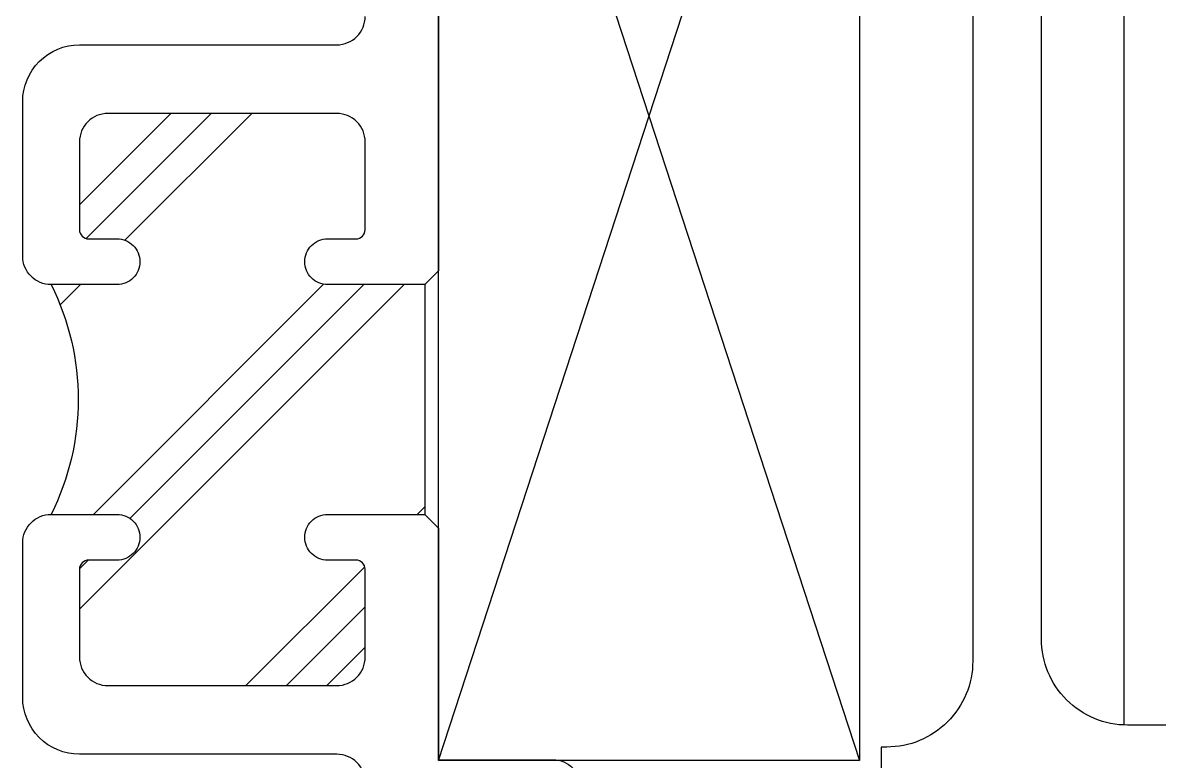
# Model space of a CAD drawing. Extents: x -8 to 56, y -99 to 66.
# Drawn here: x 6.256 to 7.497, y 45.932 to 46.739 of the extents above; entities that cross this region are included whole.
import ezdxf

# ---------------------------------------------------------------- set-up
doc = ezdxf.new("R2010")
doc.units = 0
doc.header["$MEASUREMENT"] = 0
doc.layers.get('0').update_dxf_attribs({"linetype": 'CONTINUOUS'})
for name, color, linetype in [('FRAME', 1, 'CONTINUOUS'), ('GLASS', 7, 'CONTINUOUS'), ('GLASS-VINYL', 7, 'CONTINUOUS'), ('SASH', 5, 'CONTINUOUS')]:
    doc.layers.add(name, color=color, linetype=linetype)

# ---------------------------------------------------------------- blocks, each defined once
blk = doc.blocks.new('3008 FIXED STILE')
blk.add_lwpolyline([(-1.038, 0.713), (-1.002, 0.713), (-0.1, 0.713), (0, 0.6862), (0, 0.619), (-0.006, 0.619, 0.414214), (-0.1, 0.525), (-0.1, -0.525, 0.414214), (-0.006, -0.619), (0, -0.619), (0, -0.6862), (-0.1, -0.713), (-1.038, -0.713, -0.999996), (-1.038, -0.681), (-1.018, -0.681), (-1.018, -0.596, -0.414214), (-0.987, -0.565), (-0.918, -0.565), (-0.918, -0.595), (-0.898, -0.595), (-0.838, -0.565), (-0.818, -0.565), (-0.818, -0.595), (-0.798, -0.595), (-0.738, -0.565), (-0.718, -0.565), (-0.718, -0.595), (-0.698, -0.595), (-0.638, -0.565), (-0.618, -0.565), (-0.618, -0.595), (-0.598, -0.595), (-0.538, -0.565), (-0.518, -0.565), (-0.518, -0.595), (-0.269, -0.595, 0.414214), (-0.175, -0.501), (-0.175, 0.501, 0.414214), (-0.269, 0.595), (-0.518, 0.595), (-0.518, 0.565), (-0.538, 0.565), (-0.598, 0.595), (-0.618, 0.595), (-0.618, 0.565), (-0.638, 0.565), (-0.698, 0.595), (-0.718, 0.595), (-0.718, 0.565), (-0.738, 0.565), (-0.798, 0.595), (-0.818, 0.595), (-0.818, 0.565), (-0.838, 0.565), (-0.898, 0.595), (-0.918, 0.595), (-0.918, 0.565), (-0.987, 0.565, -0.414214), (-1.018, 0.596), (-1.018, 0.681), (-1.038, 0.681, -0.999996), (-1.038, 0.713)], format="xyb")
blk = doc.blocks.new('3809 BLOCK FRAME')
h = blk.add_hatch()
h.set_pattern_fill('PLAST', color=256, angle=45, style=0)
h.set_pattern_definition([(45, (-4.25098, -6.643), (-0.176777, 0.176777), []), (45, (-4.27308, -6.6209), (-0.176777, 0.176777), []), (45, (-4.29517, -6.5988), (-0.176777, 0.176777), [])])
edge = h.paths.add_edge_path()
edge.add_arc((-0.937, 0.093), 0.031, 270, 360, ccw=False)
edge.add_line((-0.937, 0.062), (-1.033, 0.062))
edge.add_arc((-1.033, 0.072), 0.01, 180, 270, ccw=False)
edge.add_line((-1.043, 0.072), (-1.043, 0.103))
edge.add_arc((-1.068, 0.103), 0.025, 360, 450)
edge.add_arc((-1.068, 0.103), 0.025, 90, 180)
edge.add_line((-1.093, 0.103), (-1.093, 0.031))
edge.add_arc((-1.2185, -0.2208), 0.2814, 63.5092, 116.4908)
edge.add_line((-1.344, 0.031), (-1.344, 0.103))
edge.add_arc((-1.369, 0.103), 0.025, 0, 90)
edge.add_arc((-1.369, 0.103), 0.025, 90, 180)
edge.add_line((-1.394, 0.103), (-1.394, 0.072))
edge.add_arc((-1.404, 0.072), 0.01, 270, 360, ccw=False)
edge.add_line((-1.404, 0.062), (-1.5, 0.062))
edge.add_arc((-1.5, 0.093), 0.031, 180, 270, ccw=False)
edge.add_line((-1.531, 0.093), (-1.531, 0.343))
edge.add_arc((-1.5, 0.343), 0.031, 90, 180, ccw=False)
edge.add_line((-1.5, 0.374), (-1.404, 0.374))
edge.add_arc((-1.404, 0.364), 0.01, 0, 90, ccw=False)
edge.add_line((-1.394, 0.364), (-1.394, 0.333))
edge.add_arc((-1.369, 0.333), 0.025, 180, 270)
edge.add_arc((-1.369, 0.333), 0.025, 270, 360)
edge.add_line((-1.344, 0.333), (-1.344, 0.439))
edge.add_line((-1.344, 0.439), (-1.093, 0.439))
edge.add_line((-1.093, 0.439), (-1.093, 0.333))
edge.add_arc((-1.068, 0.333), 0.025, 180, 270)
edge.add_arc((-1.068, 0.333), 0.025, 270, 360)
edge.add_line((-1.043, 0.333), (-1.043, 0.364))
edge.add_arc((-1.033, 0.364), 0.01, 90, 180, ccw=False)
edge.add_line((-1.033, 0.374), (-0.937, 0.374))
edge.add_arc((-0.937, 0.343), 0.031, 0, 90, ccw=False)
edge.add_line((-0.906, 0.343), (-0.906, 0.093))
blk.add_line((-1.093, 0.439), (-1.344, 0.439))
for points in [[(-1.093, 0.439), (-1.093, 0.333, 0.414214), (-1.068, 0.308, 0.414214), (-1.043, 0.333), (-1.043, 0.364, -0.414214), (-1.033, 0.374), (-0.937, 0.374, -0.414214), (-0.906, 0.343), (-0.906, 0.093, -0.414214), (-0.937, 0.062), (-1.033, 0.062, -0.414214), (-1.043, 0.072), (-1.043, 0.103, 0.414214), (-1.068, 0.128), (-1.068, 0.128, 0.414214), (-1.093, 0.103), (-1.093, 0.031, 0.414214), (-1.062, 0), (-0.893, 0, 0.414214), (-0.831, 0.062), (-0.831, 0.343, -0.414214), (-0.8, 0.374)], [(-0.075, 1.369), (-0.075, 1.199, -0.414214), (-0.1, 1.174), (-0.1001, 1.174, -0.399638), (-0.125, 1.1977, 0.399638), (-0.15, 1.2215, 0.414214), (-0.175, 1.1965), (-0.175, 0.464, -0.414214), (-0.185, 0.454), (-1.078, 0.454), (-1.093, 0.439)], [(-1.344, 0.439), (-1.344, 0.439), (-1.359, 0.454), (-1.612, 0.454), (-1.612, 0.579, 0.414214), (-1.643, 0.61), (-1.799, 0.61, 0.414214), (-1.83, 0.579, 0.414214), (-1.799, 0.548), (-1.674, 0.548), (-1.674, 0.454), (-4.425, 0.454)], [(-1.637, 0.374, -0.414214), (-1.606, 0.343), (-1.606, 0.062, 0.414214), (-1.544, 0), (-1.375, 0, 0.414214), (-1.344, 0.031), (-1.344, 0.103, 0.414214), (-1.369, 0.128, 0.414214), (-1.394, 0.103), (-1.394, 0.072, -0.414214), (-1.404, 0.062), (-1.5, 0.062, -0.414214), (-1.531, 0.093), (-1.531, 0.343, -0.414214), (-1.5, 0.374), (-1.404, 0.374, -0.414214), (-1.394, 0.364), (-1.394, 0.333, 0.414214), (-1.369, 0.308, 0.414214), (-1.344, 0.333), (-1.344, 0.439)]]:
    blk.add_lwpolyline(points, format="xyb")
blk.add_arc((-1.2185, -0.2208), 0.2814, 63.5092, 116.4908)

msp = doc.modelspace()

# ---------------------------------------------------------------- linework, layer by layer
at = {"layer": 'GLASS'}
for p, q in [((6.7097, 45.9331), (7.1697, 47.3416)), ((6.7097, 47.3416), (7.1697, 45.9331)), ((6.7097, 45.9331), (6.7097, 47.3416)), ((7.1697, 47.3416), (7.1697, 45.9331)), ((7.1697, 45.9331), (6.7097, 45.9331))]:
    msp.add_line(p, q, dxfattribs=at)
at = {"layer": 'GLASS-VINYL', "color": 7}
msp.add_line((7.4587, 45.9718), (7.4587, 47.1618), dxfattribs=at)

# ---------------------------------------------------------------- block references
at = {"layer": 'FRAME', "xscale": -1, "rotation": 270}
msp.add_blockref('3809 BLOCK FRAME', (6.2557, 47.546), dxfattribs=at)
at = {"layer": 'SASH', "xscale": -1}
msp.add_blockref('3008 FIXED STILE', (7.1932, 46.5668), dxfattribs=at)

doc.saveas('drawing.dxf')
